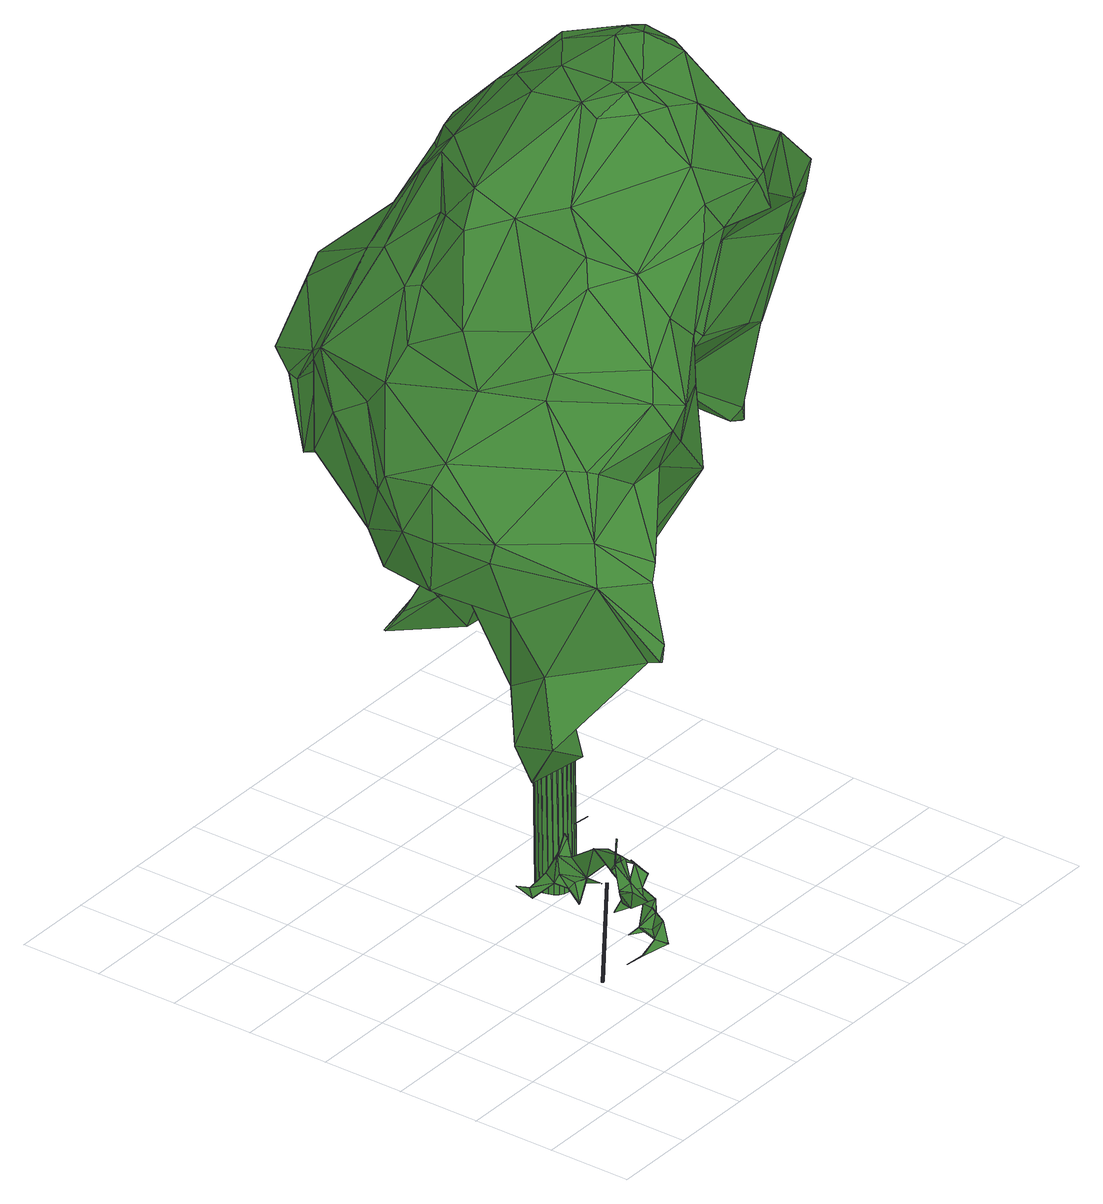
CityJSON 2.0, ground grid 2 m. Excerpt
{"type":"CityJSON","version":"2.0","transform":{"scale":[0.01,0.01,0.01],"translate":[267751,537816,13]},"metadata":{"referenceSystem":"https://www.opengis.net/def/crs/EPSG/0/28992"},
"CityObjects":{
"tree1":{"type":"SolitaryVegetationObject","attributes":{"gtid":601,"crown_width_m":2.61,"crown_median_z":15.68,"crown_r50_m":0.177,"crown_porosity":0.941,"trunk_H_m":2.32,"trunk_DBH_m":0.0517,"trunk_radius_m":0.0259,"trunk_base_height_m":13.36,"original_gtid":"603"},"geometry":[{"type":"MultiSurface","lod":"3","boundaries":[[[0,1,2]],[[3,4,5]],[[6,7,8]],[[9,10,11]],[[12,13,14]],[[15,16,17]],[[18,11,10]],[[7,19,8]],[[20,21,22]],[[21,23,22]],[[21,24,23]],[[9,25,26]],[[26,25,11]],[[9,11,25]],[[27,28,29]],[[30,28,31]],[[32,33,22]],[[34,35,36]],[[34,36,37]],[[27,29,38]],[[39,40,41]],[[29,28,30]],[[42,43,44]],[[3,5,45]],[[46,47,48]],[[46,49,47]],[[50,51,52]],[[29,30,38]],[[53,33,54]],[[38,55,56]],[[4,57,45]],[[4,45,5]],[[58,12,59]],[[3,60,4]],[[47,49,61]],[[61,49,62]],[[63,64,65]],[[66,67,37]],[[48,67,66]],[[68,69,41]],[[69,39,41]],[[41,40,68]],[[47,13,12]],[[55,38,70]],[[71,72,73]],[[74,17,16]],[[42,75,43]],[[17,76,8]],[[6,8,76]],[[17,77,15]],[[78,79,62]],[[80,0,2]],[[81,82,74]],[[83,84,85]],[[61,62,79]],[[70,86,55]],[[70,38,30]],[[87,88,89]],[[33,53,22]],[[39,65,40]],[[87,90,80]],[[20,24,21]],[[91,92,93]],[[91,93,94]],[[16,15,56]],[[56,55,16]],[[37,67,90]],[[20,85,24]],[[95,85,20]],[[73,24,85]],[[45,57,96]],[[97,98,99]],[[12,79,100]],[[88,87,34]],[[76,101,6]],[[65,70,40]],[[15,50,102]],[[40,102,50]],[[63,65,39]],[[91,94,59]],[[103,104,58]],[[23,71,105]],[[61,106,58]],[[12,58,106]],[[12,106,61]],[[44,107,42]],[[108,107,44]],[[108,42,107]],[[13,47,109]],[[18,10,26]],[[26,10,9]],[[26,11,18]],[[37,36,110]],[[111,110,36]],[[88,33,112]],[[103,109,104]],[[55,113,16]],[[50,15,51]],[[43,108,44]],[[2,62,49]],[[94,114,59]],[[4,60,57]],[[45,60,3]],[[64,86,70]],[[64,70,65]],[[102,31,56]],[[102,56,15]],[[115,53,54]],[[104,109,47]],[[8,52,77]],[[19,52,8]],[[8,77,17]],[[87,80,116]],[[87,116,110]],[[117,2,49]],[[91,59,14]],[[73,72,24]],[[118,119,120]],[[23,105,22]],[[110,121,52]],[[52,19,110]],[[0,122,1]],[[87,110,19]],[[111,19,86]],[[86,64,111]],[[117,123,100]],[[7,101,82]],[[30,102,70]],[[52,51,77]],[[124,88,34]],[[90,117,80]],[[125,126,127]],[[88,112,89]],[[31,28,56]],[[128,126,125]],[[126,94,96]],[[122,0,80]],[[68,50,52]],[[129,117,100]],[[86,113,55]],[[129,78,80]],[[122,80,78]],[[122,78,1]],[[130,45,96]],[[130,60,45]],[[130,57,60]],[[68,119,69]],[[121,119,68]],[[52,121,68]],[[96,57,127]],[[130,127,57]],[[96,127,131]],[[118,69,119]],[[132,32,115]],[[23,72,71]],[[24,72,23]],[[7,6,101]],[[78,62,2]],[[78,2,1]],[[80,117,129]],[[59,114,128]],[[2,116,80]],[[110,116,66]],[[32,22,105]],[[33,32,132]],[[37,90,124]],[[90,89,124]],[[116,117,90]],[[117,116,2]],[[74,113,81]],[[16,113,74]],[[119,121,69]],[[85,84,73]],[[48,49,97]],[[37,110,66]],[[85,95,83]],[[90,87,89]],[[110,111,121]],[[115,88,124]],[[32,105,115]],[[86,19,82]],[[129,79,78]],[[100,79,129]],[[48,66,49]],[[19,7,82]],[[83,22,133]],[[40,70,102]],[[31,102,30]],[[125,134,103]],[[46,99,98]],[[68,40,50]],[[130,125,127]],[[126,96,131]],[[127,126,131]],[[114,94,126]],[[86,81,113]],[[81,86,82]],[[90,67,116]],[[83,20,22]],[[111,36,19]],[[73,84,71]],[[105,71,84]],[[105,84,83]],[[20,83,95]],[[89,112,124]],[[61,79,12]],[[27,56,28]],[[56,27,38]],[[115,124,132]],[[125,103,58]],[[108,135,42]],[[75,42,135]],[[49,123,117]],[[100,123,47]],[[47,123,48]],[[100,47,12]],[[48,123,67]],[[66,123,49]],[[66,116,123]],[[67,123,116]],[[124,34,37]],[[43,135,108]],[[69,111,39]],[[63,39,111]],[[63,111,64]],[[53,115,135]],[[53,135,43]],[[103,92,109]],[[75,135,133]],[[43,75,133]],[[46,98,49]],[[58,104,61]],[[103,134,92]],[[125,130,96]],[[125,92,134]],[[125,96,92]],[[104,47,61]],[[99,46,97]],[[48,97,46]],[[49,98,97]],[[124,112,132]],[[33,132,112]],[[15,77,51]],[[96,93,92]],[[94,93,96]],[[126,128,114]],[[82,101,74]],[[17,74,101]],[[17,101,76]],[[105,83,133]],[[53,133,22]],[[53,43,133]],[[105,133,115]],[[135,115,133]],[[69,121,111]],[[87,19,36]],[[87,36,34]],[[91,14,13]],[[91,109,92]],[[13,109,91]],[[125,58,128]],[[59,128,58]],[[88,115,54]],[[33,88,54]],[[14,59,12]],[[136,137,138]],[[136,138,139]],[[139,138,140]],[[139,140,141]],[[138,137,142]],[[138,142,140]],[[140,142,143]],[[140,143,141]],[[142,137,144]],[[142,144,143]],[[144,137,145]],[[144,145,143]],[[143,145,146]],[[143,146,141]],[[145,137,147]],[[145,147,146]],[[146,147,148]],[[146,148,141]],[[147,137,149]],[[147,149,148]],[[148,149,150]],[[148,150,141]],[[150,149,151]],[[150,151,141]],[[149,137,152]],[[149,152,151]],[[152,137,153]],[[152,153,151]],[[151,153,154]],[[151,154,141]],[[153,137,155]],[[153,155,154]],[[154,155,156]],[[154,156,141]],[[155,137,157]],[[155,157,156]],[[156,157,158]],[[156,158,141]],[[157,137,159]],[[157,159,158]],[[158,159,160]],[[158,160,141]],[[159,137,161]],[[159,161,160]],[[161,137,162]],[[161,162,160]],[[160,162,163]],[[160,163,141]],[[162,137,164]],[[162,164,163]],[[163,164,165]],[[163,165,141]],[[164,137,166]],[[164,166,165]],[[165,166,167]],[[165,167,141]],[[166,137,168]],[[166,168,167]],[[168,137,169]],[[168,169,167]],[[167,169,170]],[[167,170,141]],[[169,137,171]],[[169,171,170]],[[171,137,136]],[[171,136,170]],[[170,136,139]],[[170,139,141]]]}]},
"tree2":{"type":"SolitaryVegetationObject","attributes":{"gtid":79,"crown_width_m":11.87,"crown_median_z":25.52,"crown_r50_m":0.395,"crown_porosity":0.901,"trunk_H_m":12.47,"trunk_DBH_m":0.889,"trunk_radius_m":0.445,"trunk_base_height_m":13.05,"original_gtid":"79"},"geometry":[{"type":"Solid","lod":"3","boundaries":[[[[172,173,174]],[[175,176,177]],[[178,179,180]],[[181,182,183]],[[184,185,186]],[[187,188,189]],[[182,190,191]],[[190,192,193]],[[194,195,196]],[[197,198,199]],[[200,201,202]],[[203,204,205]],[[206,207,208]],[[206,208,209]],[[210,211,193]],[[212,213,210]],[[211,210,214]],[[215,216,217]],[[218,219,220]],[[216,221,222]],[[223,222,221]],[[184,186,224]],[[225,224,186]],[[226,227,214]],[[193,191,190]],[[228,174,173]],[[229,230,231]],[[232,230,233]],[[234,235,236]],[[214,227,237]],[[238,208,207]],[[201,239,240]],[[172,174,241]],[[211,242,191]],[[243,244,245]],[[246,247,248]],[[249,250,251]],[[192,252,253]],[[190,252,192]],[[192,212,193]],[[254,255,256]],[[181,257,253]],[[229,231,258]],[[172,259,173]],[[260,261,262]],[[263,264,265]],[[251,266,267]],[[259,172,268]],[[269,270,271]],[[272,271,270]],[[273,274,223]],[[246,224,225]],[[275,199,198]],[[276,185,184]],[[277,278,279]],[[280,281,261]],[[282,233,229]],[[283,284,285]],[[211,191,193]],[[286,237,287]],[[242,183,191]],[[288,289,290]],[[288,199,289]],[[271,225,269]],[[271,282,225]],[[246,225,282]],[[252,181,253]],[[291,292,293]],[[294,292,291]],[[295,296,189]],[[297,298,299]],[[297,299,175]],[[300,301,302]],[[198,303,304]],[[228,241,174]],[[267,266,305]],[[306,278,307]],[[275,304,194]],[[308,309,310]],[[199,311,197]],[[181,252,182]],[[182,252,190]],[[173,312,313]],[[173,313,228]],[[217,222,314]],[[315,316,220]],[[219,315,220]],[[205,317,240]],[[240,317,202]],[[318,319,256]],[[180,320,321]],[[239,322,323]],[[321,320,179]],[[324,228,313]],[[229,233,230]],[[232,266,230]],[[310,287,325]],[[230,266,251]],[[326,327,255]],[[255,274,326]],[[209,328,206]],[[231,230,251]],[[329,330,197]],[[173,259,312]],[[179,320,180]],[[331,332,250]],[[333,195,334]],[[269,323,335]],[[251,250,231]],[[231,250,257]],[[336,179,178]],[[195,337,196]],[[338,189,339]],[[296,339,189]],[[189,340,245]],[[245,187,189]],[[341,342,205]],[[343,201,200]],[[243,344,345]],[[346,347,348]],[[203,349,204]],[[286,211,214]],[[178,294,336]],[[286,287,242]],[[350,294,351]],[[234,265,352]],[[234,352,353]],[[272,270,232]],[[354,285,284]],[[355,356,183]],[[357,281,280]],[[348,260,346]],[[358,346,260]],[[287,309,359]],[[360,361,353]],[[308,229,258]],[[308,258,359]],[[286,242,211]],[[354,284,210]],[[214,237,286]],[[362,172,241]],[[271,272,282]],[[304,275,198]],[[306,363,278]],[[306,300,363]],[[364,283,285]],[[341,344,236]],[[220,316,365]],[[226,194,196]],[[226,196,227]],[[352,264,243]],[[221,216,366]],[[236,342,341]],[[362,367,368]],[[362,262,367]],[[366,216,215]],[[205,204,341]],[[277,369,370]],[[268,371,212]],[[195,333,372]],[[195,372,373]],[[177,270,269]],[[374,375,318]],[[324,222,228]],[[289,199,275]],[[376,377,378]],[[243,263,344]],[[236,344,263]],[[282,272,233]],[[359,355,287]],[[182,191,183]],[[364,214,283]],[[308,310,229]],[[300,379,301]],[[205,240,276]],[[239,380,240]],[[276,240,185]],[[225,186,269]],[[248,224,246]],[[359,309,308]],[[224,328,184]],[[248,328,224]],[[206,328,248]],[[376,381,377]],[[203,276,184]],[[205,276,203]],[[334,382,383]],[[384,334,383]],[[304,382,194]],[[310,325,247]],[[282,247,246]],[[189,385,340]],[[243,245,352]],[[344,349,345]],[[204,349,344]],[[204,344,341]],[[267,305,386]],[[351,387,350]],[[203,373,349]],[[317,388,389]],[[390,362,368]],[[390,368,391]],[[323,380,239]],[[389,388,392]],[[205,342,317]],[[393,317,394]],[[342,394,317]],[[254,346,255]],[[289,285,290]],[[202,317,389]],[[395,316,315]],[[324,396,314]],[[296,188,397]],[[324,313,396]],[[260,348,280]],[[260,280,261]],[[307,278,277]],[[321,387,180]],[[398,366,215]],[[366,398,273]],[[366,273,221]],[[396,218,314]],[[382,399,383]],[[400,369,277]],[[401,397,188]],[[401,188,187]],[[263,265,236]],[[233,272,232]],[[183,356,181]],[[231,356,258]],[[257,356,231]],[[362,390,172]],[[402,403,404]],[[405,270,177]],[[393,406,317]],[[350,407,294]],[[249,408,312]],[[267,408,249]],[[268,172,390]],[[268,390,391]],[[247,282,310]],[[212,210,193]],[[186,323,269]],[[395,176,316]],[[261,378,262]],[[311,409,197]],[[247,325,248]],[[297,293,298]],[[298,293,410]],[[298,410,400]],[[362,411,262]],[[311,199,288]],[[299,176,175]],[[311,288,412]],[[237,325,287]],[[405,232,270]],[[380,185,240]],[[194,226,289]],[[194,289,275]],[[277,370,307]],[[234,236,265]],[[396,313,408]],[[312,408,313]],[[244,413,245]],[[352,385,338]],[[210,284,283]],[[327,326,279]],[[414,279,326]],[[327,279,278]],[[312,259,249]],[[243,264,263]],[[310,309,287]],[[408,267,386]],[[408,386,396]],[[375,412,415]],[[331,250,249]],[[227,196,416]],[[274,417,326]],[[301,379,296]],[[291,293,297]],[[236,394,342]],[[378,281,415]],[[299,316,176]],[[178,351,294]],[[184,328,203]],[[343,418,175]],[[291,175,418]],[[177,419,405]],[[412,376,415]],[[375,311,412]],[[301,402,409]],[[197,409,402]],[[337,209,208]],[[420,365,316]],[[420,316,299]],[[180,351,178]],[[175,291,297]],[[391,354,213]],[[351,180,387]],[[201,240,202]],[[254,256,319]],[[318,357,319]],[[255,346,358]],[[274,255,358]],[[331,249,259]],[[326,417,215]],[[412,381,376]],[[381,391,377]],[[290,354,381]],[[290,381,288]],[[421,234,353]],[[422,423,338]],[[424,423,422]],[[405,419,305]],[[221,273,223]],[[323,322,335]],[[306,379,300]],[[307,379,306]],[[370,339,379]],[[307,370,379]],[[360,424,422]],[[360,422,361]],[[405,305,232]],[[373,209,337]],[[373,337,195]],[[266,232,305]],[[290,285,354]],[[335,322,175]],[[372,349,373]],[[345,349,372]],[[219,386,315]],[[326,217,414]],[[215,217,326]],[[328,209,373]],[[328,373,203]],[[357,318,281]],[[417,425,215]],[[398,215,425]],[[378,261,281]],[[371,213,212]],[[401,296,397]],[[403,399,426]],[[413,399,403]],[[210,213,354]],[[245,401,187]],[[251,267,249]],[[393,321,179]],[[259,268,192]],[[242,287,355]],[[398,425,273]],[[273,425,274]],[[417,274,425]],[[264,352,265]],[[427,399,382]],[[396,219,218]],[[353,338,428]],[[338,423,428]],[[375,409,311]],[[291,418,294]],[[395,315,419]],[[239,201,322]],[[301,296,402]],[[387,429,350]],[[387,321,429]],[[197,303,198]],[[245,413,401]],[[393,429,321]],[[394,429,393]],[[301,409,430]],[[338,385,189]],[[243,345,333]],[[345,372,333]],[[243,333,244]],[[177,269,335]],[[177,335,175]],[[431,378,377]],[[431,377,391]],[[295,189,188]],[[368,431,391]],[[420,432,365]],[[299,432,420]],[[430,375,374]],[[430,374,301]],[[301,374,302]],[[433,302,374]],[[430,409,375]],[[333,334,244]],[[384,244,334]],[[403,402,401]],[[392,388,406]],[[194,382,195]],[[281,434,415]],[[318,434,281]],[[238,337,208]],[[206,248,325]],[[206,325,207]],[[298,432,299]],[[400,432,298]],[[369,410,293]],[[179,406,393]],[[336,406,179]],[[304,303,427]],[[192,268,212]],[[296,401,402]],[[371,268,391]],[[353,361,421]],[[382,334,195]],[[262,274,358]],[[229,310,282]],[[257,181,356]],[[258,356,359]],[[257,332,253]],[[250,332,257]],[[396,386,219]],[[277,432,400]],[[223,241,228]],[[370,338,339]],[[262,358,260]],[[343,175,322]],[[374,318,433]],[[365,217,220]],[[218,220,217]],[[314,218,217]],[[361,369,421]],[[293,421,369]],[[314,222,324]],[[294,418,435]],[[427,382,304]],[[331,259,192]],[[217,216,222]],[[343,322,201]],[[392,200,389]],[[200,202,389]],[[237,227,238]],[[353,428,360]],[[343,200,418]],[[200,435,418]],[[386,305,315]],[[223,228,222]],[[300,302,256]],[[256,363,300]],[[433,256,302]],[[433,318,256]],[[279,432,277]],[[365,432,414]],[[365,414,217]],[[279,414,432]],[[421,293,292]],[[391,381,354]],[[412,288,381]],[[429,235,234]],[[242,355,183]],[[186,380,323]],[[241,223,362]],[[289,226,364]],[[237,207,325]],[[424,360,428]],[[196,337,416]],[[186,185,380]],[[378,415,376]],[[254,347,346]],[[371,391,213]],[[368,378,431]],[[274,411,223]],[[407,292,294]],[[227,416,238]],[[337,238,416]],[[207,237,238]],[[427,426,399]],[[383,399,413]],[[422,436,361]],[[369,361,436]],[[403,401,413]],[[336,200,406]],[[303,197,330]],[[303,330,427]],[[329,197,402]],[[378,367,262]],[[378,368,367]],[[305,419,315]],[[395,419,177]],[[429,292,350]],[[234,292,429]],[[350,292,407]],[[421,292,234]],[[437,262,411]],[[437,411,274]],[[437,274,262]],[[394,235,429]],[[236,235,394]],[[255,363,256]],[[327,278,363]],[[255,327,363]],[[296,379,339]],[[424,428,423]],[[253,332,192]],[[331,192,332]],[[404,330,402]],[[329,402,330]],[[388,317,406]],[[200,392,406]],[[395,177,176]],[[384,413,244]],[[336,435,200]],[[294,435,336]],[[338,436,422]],[[338,370,436]],[[369,436,370]],[[362,223,411]],[[375,434,318]],[[413,384,383]],[[404,426,330]],[[330,426,427]],[[404,403,426]],[[415,434,375]],[[357,280,319]],[[214,210,283]],[[295,188,296]],[[353,352,338]],[[245,385,352]],[[340,385,245]],[[364,285,289]],[[364,226,214]],[[369,400,410]],[[355,359,356]],[[280,348,347]],[[319,347,254]],[[319,280,347]],[[438,439,440]],[[438,440,441]],[[441,440,442]],[[441,442,443]],[[440,439,444]],[[440,444,442]],[[442,444,445]],[[442,445,443]],[[444,439,446]],[[444,446,445]],[[445,446,447]],[[445,447,443]],[[446,439,448]],[[446,448,447]],[[447,448,449]],[[447,449,443]],[[448,439,450]],[[448,450,449]],[[449,450,451]],[[449,451,443]],[[450,439,452]],[[450,452,451]],[[451,452,453]],[[451,453,443]],[[452,439,454]],[[452,454,453]],[[453,454,455]],[[453,455,443]],[[454,439,456]],[[454,456,455]],[[455,456,457]],[[455,457,443]],[[456,439,458]],[[456,458,457]],[[457,458,459]],[[457,459,443]],[[458,439,460]],[[458,460,459]],[[459,460,461]],[[459,461,443]],[[460,439,462]],[[460,462,461]],[[461,462,463]],[[461,463,443]],[[462,439,464]],[[462,464,463]],[[463,464,465]],[[463,465,443]],[[464,439,466]],[[464,466,465]],[[465,466,467]],[[465,467,443]],[[466,439,468]],[[466,468,467]],[[467,468,469]],[[467,469,443]],[[468,439,470]],[[468,470,469]],[[469,470,471]],[[469,471,443]],[[470,439,472]],[[470,472,471]],[[471,472,473]],[[471,473,443]],[[472,439,474]],[[472,474,473]],[[473,474,475]],[[473,475,443]],[[474,439,476]],[[474,476,475]],[[475,476,477]],[[475,477,443]],[[476,439,478]],[[476,478,477]],[[477,478,479]],[[477,479,443]],[[478,439,480]],[[478,480,479]],[[479,480,481]],[[479,481,443]],[[480,439,482]],[[480,482,481]],[[481,482,483]],[[481,483,443]],[[482,439,484]],[[482,484,483]],[[483,484,485]],[[483,485,443]],[[484,439,486]],[[484,486,485]],[[485,486,487]],[[485,487,443]],[[486,439,438]],[[486,438,487]],[[487,438,441]],[[487,441,443]]]]}]}
},
"vertices":[
[514,325,259],[515,325,258],[484,293,276],[295,170,163],[295,169,164],[295,170,164],[425,433,329],[426,428,321],[427,429,321],[311,323,448],[345,313,455],[345,312,454],[457,216,230],[436,210,221],[436,209,222],[348,425,271],[348,426,272],[406,437,290],[345,312,455],[408,403,290],[332,183,320],[348,154,299],[356,206,323],[347,197,269],[345,197,269],[310,322,448],[311,322,449],[277,451,265],[277,450,264],[276,450,265],[286,415,243],[287,415,242],[390,247,351],[391,247,352],[379,322,355],[378,322,355],[379,322,354],[409,299,294],[284,420,268],[365,349,214],[349,367,254],[365,350,213],[342,234,428],[330,228,376],[343,233,428],[331,157,173],[413,292,191],[455,248,209],[435,275,240],[436,276,240],[354,396,276],[373,414,302],[408,403,289],[367,240,359],[390,247,352],[324,386,273],[285,420,268],[331,155,173],[440,230,171],[433,197,216],[331,156,172],[477,258,205],[477,268,230],[385,377,248],[354,395,277],[349,366,255],[409,299,293],[409,298,294],[385,377,246],[406,360,254],[324,385,273],[354,226,268],[353,226,267],[353,227,268],[373,415,303],[329,229,376],[424,434,329],[406,436,289],[499,267,254],[478,267,230],[484,293,277],[348,397,327],[373,413,303],[325,214,315],[328,215,305],[328,214,305],[348,396,326],[423,317,335],[398,264,349],[422,317,335],[443,289,304],[432,197,216],[403,220,185],[412,191,186],[408,159,221],[324,213,315],[389,167,181],[412,293,191],[413,293,191],[413,293,190],[477,267,230],[424,433,329],[324,386,272],[389,237,166],[440,231,172],[356,207,323],[456,248,209],[343,234,429],[343,235,428],[404,220,185],[426,316,301],[405,360,255],[399,264,348],[348,397,325],[408,159,220],[367,241,359],[443,290,303],[484,292,277],[455,358,218],[456,358,218],[456,358,217],[406,360,255],[516,325,259],[436,275,240],[398,265,348],[412,191,184],[398,139,177],[398,138,176],[412,191,185],[499,267,255],[389,167,180],[398,137,177],[398,264,347],[330,229,375],[404,220,184],[330,230,376],[378,295,36],[375,295,36],[377,296,36],[399,300,268],[399,301,268],[397,300,268],[377,297,36],[398,302,268],[376,297,36],[376,298,36],[397,302,268],[375,298,36],[397,303,268],[374,297,36],[396,302,268],[395,302,268],[373,297,36],[373,296,36],[394,301,268],[372,295,36],[394,300,268],[373,294,36],[394,299,268],[373,293,36],[395,298,268],[374,293,36],[374,292,36],[396,297,268],[375,292,36],[397,297,268],[376,293,36],[398,298,268],[377,293,36],[377,294,36],[399,299,268],[378,294,36],
[1240,703,1550],[1286,485,1561],[1310,612,1443],[636,224,1210],[656,251,1243],[647,253,1402],[210,224,700],[85,210,781],[110,282,663],[928,601,2016],[946,662,1998],[874,636,2020],[260,358,1511],[252,245,1379],[387,171,1509],[416,830,1282],[587,851,1316],[572,806,1046],[993,682,1972],[890,789,1948],[1079,681,1840],[933,821,1933],[489,1006,1545],[320,1002,1380],[460,939,1584],[693,1277,1154],[630,1257,1335],[667,1257,1327],[281,116,997],[304,103,1182],[279,91,1148],[112,514,1370],[86,530,1323],[89,365,1235],[284,598,1586],[404,686,1744],[376,776,1591],[275,738,1505],[843,926,1820],[808,850,1878],[1015,843,1788],[1020,969,1673],[639,888,1793],[1196,572,927],[1222,560,953],[1043,625,1081],[1128,472,1241],[974,478,1282],[959,487,1260],[1278,597,973],[1190,487,1212],[1188,599,1228],[281,353,1570],[416,195,1572],[656,989,1665],[612,900,1762],[1341,549,1407],[703,307,1897],[895,276,1782],[867,412,1936],[744,250,1746],[699,268,1819],[261,603,1004],[208,394,1018],[83,533,1062],[469,705,1812],[455,772,1726],[354,197,1317],[213,196,1240],[1305,681,1321],[767,698,1974],[142,742,1112],[267,979,1159],[338,849,1167],[409,361,1716],[437,386,1772],[319,439,1625],[1129,389,1746],[1014,377,1822],[938,290,1776],[1001,651,1979],[1030,597,1947],[1113,1059,951],[1120,912,957],[977,1042,957],[965,520,1978],[781,428,1964],[1188,614,1686],[1221,1064,1069],[1185,1117,1120],[1186,964,1146],[145,703,1030],[175,727,1013],[162,666,1020],[938,272,1693],[1017,340,1667],[1150,803,1600],[460,138,1483],[586,212,1569],[520,225,1638],[667,246,1748],[1288,630,973],[1195,738,1000],[584,1207,1414],[227,283,1381],[758,633,875],[852,774,964],[854,707,970],[1211,1102,964],[1152,1115,1102],[503,300,1728],[805,1038,1685],[836,1038,1699],[818,1074,1622],[697,725,1934],[669,571,1976],[833,1139,1427],[716,1105,1511],[839,1094,1581],[522,307,1002],[323,463,960],[574,458,887],[289,353,843],[711,915,1280],[614,975,1056],[591,362,966],[713,460,855],[692,428,1036],[762,1008,920],[654,1062,966],[780,1070,906],[503,1204,1258],[519,1188,1390],[835,449,1576],[850,777,967],[770,719,942],[698,440,1980],[649,515,1965],[518,487,1820],[806,1218,1270],[1278,420,1594],[1306,457,1487],[1186,482,1213],[906,509,1354],[757,475,1262],[182,166,1154],[974,1049,964],[1104,1089,945],[107,282,666],[131,346,722],[434,189,1326],[417,139,1441],[1325,492,1408],[458,589,1784],[1115,655,991],[955,773,1013],[227,516,1494],[559,1175,1212],[556,1179,1212],[1073,529,1785],[1055,573,1899],[259,923,1277],[361,1052,1313],[496,179,1361],[245,295,828],[377,822,1570],[467,795,871],[683,813,1010],[439,630,1080],[70,517,1193],[82,375,1188],[449,274,1140],[81,606,1184],[107,690,1244],[1221,1047,970],[1225,1079,963],[1229,1079,966],[98,666,1290],[222,384,820],[166,315,723],[243,728,1003],[359,719,844],[923,1065,1654],[732,538,2009],[786,497,1997],[1105,1092,948],[1185,984,1029],[712,483,2015],[331,838,730],[440,703,738],[1229,766,1295],[953,961,995],[754,1021,1657],[875,538,1180],[1247,575,906],[1080,838,1295],[1131,856,1417],[644,551,866],[628,727,961],[1121,824,1600],[255,830,1339],[232,765,1423],[810,1154,952],[837,1080,1110],[1057,1072,1302],[1076,1051,1459],[1138,1076,1265],[719,830,989],[269,226,1373],[1071,1052,1461],[387,1074,1314],[400,1125,1218],[369,1047,1286],[403,651,971],[1010,453,1513],[136,347,722],[252,50,978],[268,51,1014],[1181,831,1525],[1154,1008,1545],[257,49,976],[148,278,909],[109,339,1052],[686,412,1396],[1190,430,1450],[498,1027,1266],[1245,578,903],[410,1154,1219],[744,509,826],[453,1019,1190],[574,1044,1021],[416,1101,1130],[437,1110,1127],[697,308,1494],[250,82,966],[279,383,844],[1200,408,1539],[751,1219,1141],[683,499,856],[1127,762,1204],[900,1138,1331],[302,1034,1116],[942,648,1070],[1033,1088,1255],[492,813,1702],[1188,687,974],[479,292,1037],[696,372,1444],[728,516,1152],[405,627,887],[451,755,761],[450,817,805],[332,843,731],[1232,658,959],[432,1174,1206],[438,1212,1248],[361,814,773],[178,391,831],[775,1143,1004],[1091,1006,1460],[760,510,1044],[839,1132,887],[1049,942,1143],[302,287,1050],[511,710,907],[1098,835,1080],[719,646,5],[675,645,5],[718,657,5],[720,663,1252],[718,675,1252],[676,663,1252],[713,668,5],[714,685,1251],[706,677,4],[707,694,1251],[697,684,4],[697,701,1251],[686,688,4],[687,706,1251],[674,689,4],[675,707,1251],[663,688,4],[664,705,1251],[652,683,4],[653,701,1251],[643,676,4],[644,694,1251],[636,667,5],[637,684,1251],[632,656,5],[633,674,1252],[630,644,5],[631,662,1252],[632,633,5],[633,651,1252],[637,622,5],[637,640,1252],[644,613,5],[645,631,1252],[653,606,5],[654,624,1252],[664,602,6],[665,620,1252],[676,601,6],[676,618,1252],[687,602,6],[688,620,1252],[698,607,5],[698,624,1252],[707,614,5],[708,632,1252],[714,623,5],[714,641,1252],[718,634,5],[719,652,1252]
]}
